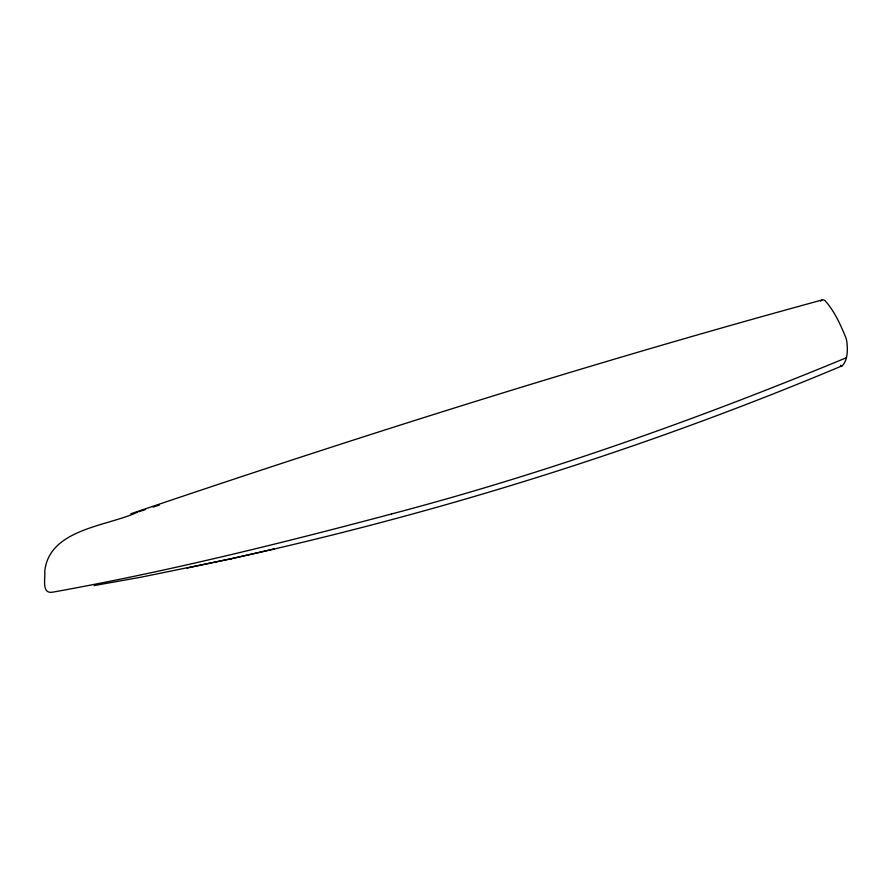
<?xml version="1.0" encoding="UTF-8"?>
<svg xmlns="http://www.w3.org/2000/svg" width="892" height="892" viewBox="0 0 892 892"><rect width="100%" height="100%" fill="white"/><g stroke="black" fill="none" stroke-linecap="round" stroke-linejoin="round"><path stroke-width="1.34" d="M94.128 585.576L141.839 577.035L231.318 558.704C440.28 512.811 645.117 448.676 842.371 365.709C847.991 359.599 847.712 349.486 846.831 341.58A12.544 4.17 73.3 0 0 845.962 337.945C840.565 324.833 834.544 311.141 824.966 300.593A20.94 6.824 73.6 0 0 823.004 299.823L821.755 300.069C589.099 363.501 359.153 436.322 130.823 513.77M820.607 301.083L821.755 300.069M846.207 357.815C698.057 419.039 546.796 473.083 391.7 513.926M137.937 511.997C107.096 526.514 49.35 528.677 44.723 571.293C45.648 578.127 40.865 594.886 53.453 592.032C167.295 571.538 279.787 543.674 391.543 513.97M139.197 511.584L145.519 509.522M153.112 507.069L159.434 505.028M231.318 558.704L274.357 548.903M187.142 568.059L231.809 558.604M842.371 365.709L841.446 365.72A12.321 4.014 73 0 1 840.487 365.252"/></g></svg>
